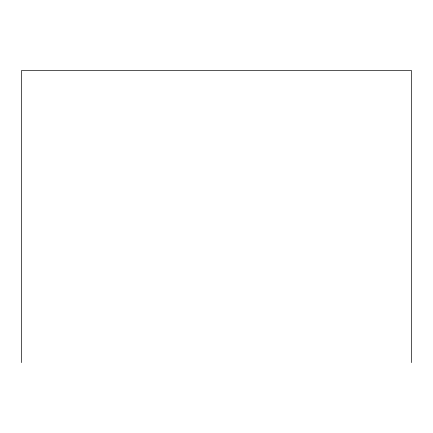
<?xml version="1.0" encoding="UTF-8"?>
<svg xmlns="http://www.w3.org/2000/svg" width="433" height="433" viewBox="0 0 433 433"><rect width="100%" height="100%" fill="white"/><g stroke="black" fill="none" stroke-linecap="round" stroke-linejoin="round"><path stroke-width="0.65" d="M411.35 362.6L411.35 70.4L21.65 70.4L21.65 362.6"/></g></svg>
